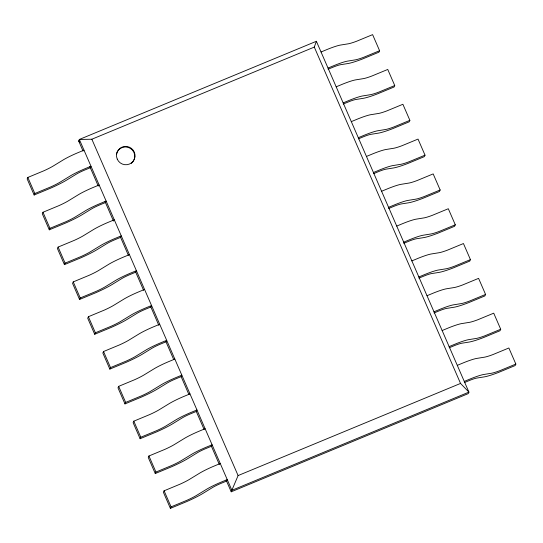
<?xml version="1.0" encoding="UTF-8"?>
<svg xmlns="http://www.w3.org/2000/svg" width="543" height="543" viewBox="0 0 543 543"><rect width="100%" height="100%" fill="white"/><g stroke="black" fill="none" stroke-linecap="round" stroke-linejoin="round"><path stroke-width="0.81" d="M226.132 480.127L231.209 491.802L468.242 393.621L468.928 392.127L460.539 383.433L314.295 47.092L316.379 41.282L79.346 139.456L78.654 140.949L83.052 151.063M460.539 383.433L238.099 475.566L231.209 491.802M84.002 150.173L77.126 153.031A19.826 2.471 -23.5 0 0 63.796 159.567L52.881 166.233A16.684 2.084 -23.5 0 1 43.759 170.835L27.836 177.446L27.15 178.932L34.134 195.005L50.295 188.312A25.521 3.183 -23.5 0 0 66.898 179.93L76.163 174.255A10.989 1.371 -23.5 0 1 84.912 169.959L90.301 167.733L90.986 166.239L84.111 169.097A19.826 2.471 -23.5 0 0 70.787 175.633L59.866 182.299A16.684 2.084 -23.5 0 1 50.743 186.907L34.827 193.518L34.134 195.005M99.138 184.987L92.262 187.844A19.826 2.471 -23.5 0 0 78.939 194.38L68.018 201.046A16.684 2.084 -23.5 0 1 58.895 205.654L42.978 212.265L42.286 213.752L49.277 229.825L65.438 223.125A25.521 3.183 -23.5 0 0 82.041 214.743L91.299 209.075A10.989 1.371 -23.5 0 1 100.055 204.779L105.437 202.546L106.129 201.059L99.247 203.917A19.826 2.471 -23.5 0 0 85.923 210.453L75.009 217.119A16.684 2.084 -23.5 0 1 65.879 221.727L49.963 228.331L49.277 229.825M114.281 219.806L107.399 222.664A19.826 2.471 -23.5 0 0 94.075 229.2L83.16 235.866A16.684 2.084 -23.5 0 1 74.031 240.474L58.115 247.079L57.429 248.572L64.413 264.638L80.574 257.945A25.521 3.183 -23.5 0 0 97.177 249.563L106.435 243.888A10.989 1.371 -23.5 0 1 115.191 239.599L120.58 237.366L121.265 235.879L114.39 238.73A19.826 2.471 -23.5 0 0 101.066 245.266L90.145 251.932A16.684 2.084 -23.5 0 1 81.022 256.54L65.106 263.151L64.413 264.638M129.417 254.626L122.542 257.484A19.826 2.471 -23.5 0 0 109.211 264.02L98.297 270.685A16.684 2.084 -23.5 0 1 89.174 275.287L73.251 281.898L72.565 283.385L79.556 299.458L95.717 292.765A25.521 3.183 -23.5 0 0 112.313 284.383L121.578 278.708A10.989 1.371 -23.5 0 1 130.327 274.412L135.716 272.179L136.402 270.692L129.526 273.55A19.826 2.471 -23.5 0 0 116.202 280.086L105.281 286.752A16.684 2.084 -23.5 0 1 96.159 291.36L80.242 297.971L79.556 299.458M144.553 289.439L137.678 292.297A19.826 2.471 -23.5 0 0 124.354 298.833L113.433 305.499A16.684 2.084 -23.5 0 1 104.31 310.107L88.394 316.718L87.708 318.205L94.692 334.271L110.853 327.578A25.521 3.183 -23.5 0 0 127.456 319.196L136.714 313.521A10.989 1.371 -23.5 0 1 145.47 309.232L150.859 306.999L151.545 305.512L144.669 308.37A19.826 2.471 -23.5 0 0 131.338 314.906L120.424 321.571A16.684 2.084 -23.5 0 1 111.301 326.173L95.378 332.784L94.692 334.271M159.696 324.259L152.821 327.117A19.826 2.471 -23.5 0 0 139.49 333.653L128.576 340.318A16.684 2.084 -23.5 0 1 119.453 344.927L103.53 351.531L102.844 353.025L109.829 369.091L125.99 362.398A25.521 3.183 -23.5 0 0 142.592 354.016L151.857 348.341A10.989 1.371 -23.5 0 1 160.606 344.045L165.995 341.818L166.681 340.325L159.805 343.183A19.826 2.471 -23.5 0 0 146.481 349.719L135.56 356.384A16.684 2.084 -23.5 0 1 126.438 360.993L110.521 367.604L109.829 369.091M174.832 359.079L167.957 361.93A19.826 2.471 -23.5 0 0 154.633 368.466L143.712 375.132A16.684 2.084 -23.5 0 1 134.589 379.74L118.673 386.351L117.98 387.838L124.971 403.911L141.132 397.211A25.521 3.183 -23.5 0 0 157.735 388.829L166.993 383.161A10.989 1.371 -23.5 0 1 175.749 378.865L181.131 376.632L181.824 375.145L174.941 378.003A19.826 2.471 -23.5 0 0 161.617 384.539L150.703 391.204A16.684 2.084 -23.5 0 1 141.574 395.813L125.657 402.417L124.971 403.911M189.975 393.892L183.093 396.75A19.826 2.471 -23.5 0 0 169.769 403.286L158.855 409.951A16.684 2.084 -23.5 0 1 149.725 414.56L133.809 421.171L133.123 422.658L140.108 438.724L156.269 432.031A25.521 3.183 -23.5 0 0 172.871 423.649L182.129 417.974A10.989 1.371 -23.5 0 1 190.885 413.685L196.274 411.451L196.96 409.965L190.084 412.823A19.826 2.471 -23.5 0 0 176.753 419.359L165.839 426.024A16.684 2.084 -23.5 0 1 156.717 430.626L140.793 437.237L140.108 438.724M205.111 428.712L198.236 431.57A19.826 2.471 -23.5 0 0 184.905 438.106L173.991 444.771A16.684 2.084 -23.5 0 1 164.868 449.38L148.945 455.984L148.259 457.471L155.25 473.544L171.412 466.851A25.521 3.183 -23.5 0 0 188.007 458.468L197.272 452.794A10.989 1.371 -23.5 0 1 206.021 448.498L211.41 446.271L212.096 444.778L205.22 447.636A19.826 2.471 -23.5 0 0 191.896 454.172L180.975 460.837A16.684 2.084 -23.5 0 1 171.853 465.446L155.936 472.057L155.25 473.544M220.248 463.525L213.372 466.383A19.826 2.471 -23.5 0 0 200.048 472.919L189.127 479.584A16.684 2.084 -23.5 0 1 180.004 484.193L164.088 490.804L163.402 492.291L170.387 508.363L186.548 501.664A25.521 3.183 -23.5 0 0 203.15 493.282L212.408 487.614A10.989 1.371 -23.5 0 1 221.164 483.318L226.546 481.084L227.239 479.598L220.363 482.455A19.826 2.471 -23.5 0 0 207.032 488.992L196.118 495.657A16.684 2.084 -23.5 0 1 186.989 500.266L171.072 506.87L170.387 508.363M321.035 51.992L327.904 49.155A19.826 2.471 -23.5 0 1 340.067 45.13L348.538 43.766A16.684 2.084 -23.5 0 0 356.71 41.207L372.613 34.637L379.598 50.709L378.912 52.196L362.751 58.888A25.521 3.183 -23.5 0 1 347.873 63.545L340.712 64.678A10.989 1.371 -23.5 0 0 332.723 67.318L328.101 69.233M336.171 86.812L343.04 83.975A19.826 2.471 -23.5 0 1 355.203 79.95L363.674 78.586A16.684 2.084 -23.5 0 0 371.853 76.027L387.75 69.456L394.741 85.529L394.055 87.016L377.894 93.708A25.521 3.183 -23.5 0 1 363.009 98.364L355.848 99.491A10.989 1.371 -23.5 0 0 347.859 102.138L343.244 104.046M351.314 121.625L358.183 118.788A19.826 2.471 -23.5 0 1 370.346 114.77L378.81 113.406A16.684 2.084 -23.5 0 0 386.989 110.847L402.892 104.276L409.877 120.342L409.191 121.829L393.03 128.528A25.521 3.183 -23.5 0 1 378.152 133.184L370.991 134.311A10.989 1.371 -23.5 0 0 363.002 136.951L358.38 138.865M366.45 156.445L373.319 153.608A19.826 2.471 -23.5 0 1 385.482 149.583L393.953 148.219A16.684 2.084 -23.5 0 0 402.132 145.66L418.029 139.089L425.02 155.162L424.327 156.649L408.166 163.341A25.521 3.183 -23.5 0 1 393.288 167.997L386.127 169.131A10.989 1.371 -23.5 0 0 378.138 171.771L373.523 173.685M381.593 191.258L388.455 188.428A19.826 2.471 -23.5 0 1 400.625 184.403L409.089 183.039A16.684 2.084 -23.5 0 0 417.268 180.48L433.171 173.909L440.156 189.975L439.47 191.469L423.309 198.161A25.521 3.183 -23.5 0 1 408.431 202.817L401.27 203.944A10.989 1.371 -23.5 0 0 393.275 206.591L388.659 208.498M396.729 226.078L403.598 223.241A19.826 2.471 -23.5 0 1 415.762 219.223L424.232 217.858A16.684 2.084 -23.5 0 0 432.404 215.299L448.308 208.729L455.292 224.795L454.606 226.282L438.445 232.981A25.521 3.183 -23.5 0 1 423.567 237.637L416.406 238.764A10.989 1.371 -23.5 0 0 408.417 241.404L403.795 243.318M411.865 260.898L418.734 258.061A19.826 2.471 -23.5 0 1 430.898 254.036L439.368 252.671A16.684 2.084 -23.5 0 0 447.547 250.113L463.444 243.542L470.435 259.615L469.749 261.102L453.581 267.794A25.521 3.183 -23.5 0 1 438.703 272.45L431.542 273.584A10.989 1.371 -23.5 0 0 423.554 276.224L418.938 278.138M427.008 295.711L433.877 292.874A19.826 2.471 -23.5 0 1 446.041 288.856L454.505 287.491A16.684 2.084 -23.5 0 0 462.684 284.932L478.587 278.362L485.571 294.428L484.885 295.921L468.724 302.614A25.521 3.183 -23.5 0 1 453.846 307.27L446.685 308.397A10.989 1.371 -23.5 0 0 438.69 311.037L434.074 312.951M442.145 330.531L449.013 327.694A19.826 2.471 -23.5 0 1 461.177 323.676L469.647 322.304A16.684 2.084 -23.5 0 0 477.826 319.746L493.723 313.175L500.714 329.248L500.022 330.735L483.861 337.427A25.521 3.183 -23.5 0 1 468.982 342.083L461.821 343.217A10.989 1.371 -23.5 0 0 453.833 345.857L449.217 347.771M457.281 365.351L464.15 362.514A19.826 2.471 -23.5 0 1 476.313 358.489L484.784 357.124A16.684 2.084 -23.5 0 0 492.963 354.565L508.866 347.995L515.85 364.068L515.164 365.554L499.003 372.247A25.521 3.183 -23.5 0 1 484.125 376.903L476.964 378.03A10.989 1.371 -23.5 0 0 468.969 380.677L464.353 382.584M316.379 41.282L468.928 392.127L231.895 490.309L79.346 139.456L91.855 139.225L314.295 47.092M328.02 68.058L334.888 65.228A19.826 2.471 -23.5 0 1 347.052 61.203L355.522 59.839A16.684 2.084 -23.5 0 0 363.701 57.28L379.598 50.709M343.162 102.878L350.031 100.041A19.826 2.471 -23.5 0 1 362.195 96.023L370.659 94.658A16.684 2.084 -23.5 0 0 378.838 92.1L394.741 85.529M358.299 137.698L365.167 134.861A19.826 2.471 -23.5 0 1 377.331 130.836L385.801 129.472A16.684 2.084 -23.5 0 0 393.98 126.913L409.877 120.342M373.441 172.511L380.304 169.674A19.826 2.471 -23.5 0 1 392.474 165.656L400.938 164.291A16.684 2.084 -23.5 0 0 409.117 161.733L425.02 155.162M388.578 207.331L395.447 204.494A19.826 2.471 -23.5 0 1 407.61 200.476L416.081 199.105A16.684 2.084 -23.5 0 0 424.253 196.546L440.156 189.975M403.714 242.151L410.583 239.314A19.826 2.471 -23.5 0 1 422.746 235.289L431.217 233.924A16.684 2.084 -23.5 0 0 439.396 231.366L455.292 224.795M418.857 276.964L425.726 274.127A19.826 2.471 -23.5 0 1 437.889 270.109L446.353 268.744A16.684 2.084 -23.5 0 0 454.532 266.185L470.435 259.615M433.993 311.784L440.862 308.947A19.826 2.471 -23.5 0 1 453.025 304.922L461.496 303.557A16.684 2.084 -23.5 0 0 469.675 300.998L485.571 294.428M449.129 346.604L455.998 343.767A19.826 2.471 -23.5 0 1 468.168 339.742L476.632 338.377A16.684 2.084 -23.5 0 0 484.811 335.818L500.714 329.248M464.272 381.417L471.141 378.58A19.826 2.471 -23.5 0 1 483.304 374.561L491.775 373.197A16.684 2.084 -23.5 0 0 499.947 370.638L515.85 364.068M78.654 140.949L79.746 142.171M91.855 139.225L238.099 475.566M89.819 166.62L98.276 186.066M105.037 201.629L113.494 221.076M120.261 236.633L128.379 255.305M135.485 271.643L143.603 290.315M150.703 306.646L158.821 325.318M165.927 341.656L173.706 359.547M181.145 376.666L188.923 394.557M196.369 411.669L204.148 429.561M211.254 445.898L219.372 464.57M27.836 177.446L34.827 193.518M42.978 212.265L49.963 228.331M58.115 247.079L65.106 263.151M73.251 281.898L80.242 297.971M88.394 316.718L95.378 332.784M103.53 351.531L110.521 367.604M118.673 386.351L125.657 402.417M133.809 421.171L140.793 437.237M148.945 455.984L155.936 472.057M164.088 490.804L171.072 506.87M116.433 154.151A9.299 9.143 24.8 0 1 130.374 148.375A9.299 9.143 24.8 0 1 131.27 163.382M117.247 159.119A9.299 9.143 24.8 0 0 133.198 161.156A9.299 9.143 24.8 0 0 126.824 146.501A9.299 9.143 24.8 0 0 117.247 159.119"/></g></svg>
